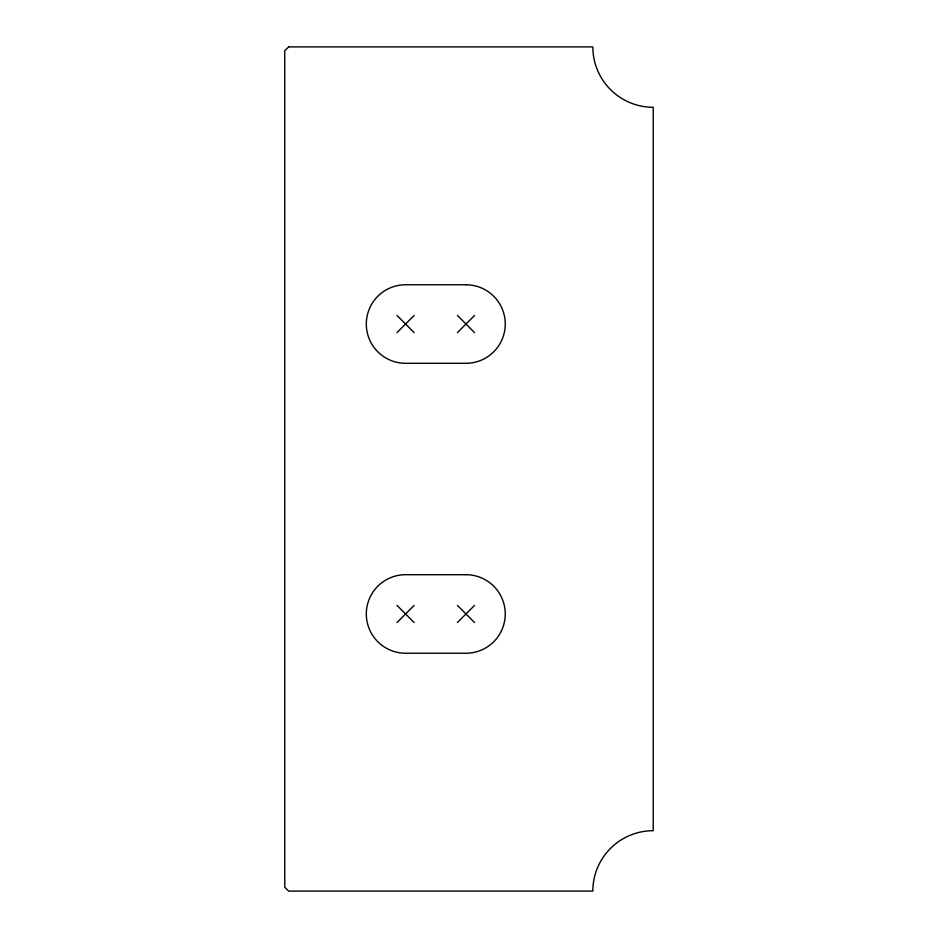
<?xml version="1.0" encoding="UTF-8"?>
<svg xmlns="http://www.w3.org/2000/svg" width="938" height="938" viewBox="0 0 938 938"><rect width="100%" height="100%" fill="white"/><g stroke="black" fill="none" stroke-linecap="round" stroke-linejoin="round"><path stroke-width="1.41" d="M397.032 332.58L414.115 315.485M457.439 332.58L474.522 315.485M397.032 622.515L414.115 605.42M457.439 622.515L474.522 605.42M457.439 315.485L474.522 332.58M397.032 315.485L414.115 332.58M457.439 605.42L474.522 622.515M397.032 605.42L414.115 622.515M288.634 46.9L284.765 50.769L284.765 887.231L288.634 891.1L592.828 891.1A60.407 60.407 0 0 1 653.235 830.693L653.235 107.307A60.407 60.407 0 0 1 592.828 46.9L288.634 46.9M465.975 284.765L405.579 284.765A39.267 39.267 0 0 0 366.312 324.032A39.267 39.267 0 0 0 405.579 363.299L465.975 363.299A39.267 39.267 0 0 0 505.242 324.032A39.267 39.267 0 0 0 465.975 284.765M465.975 574.701L405.579 574.701A39.267 39.267 0 0 0 366.312 613.968A39.267 39.267 0 0 0 405.579 653.235L465.975 653.235A39.267 39.267 0 0 0 505.242 613.968A39.267 39.267 0 0 0 465.975 574.701"/></g></svg>
